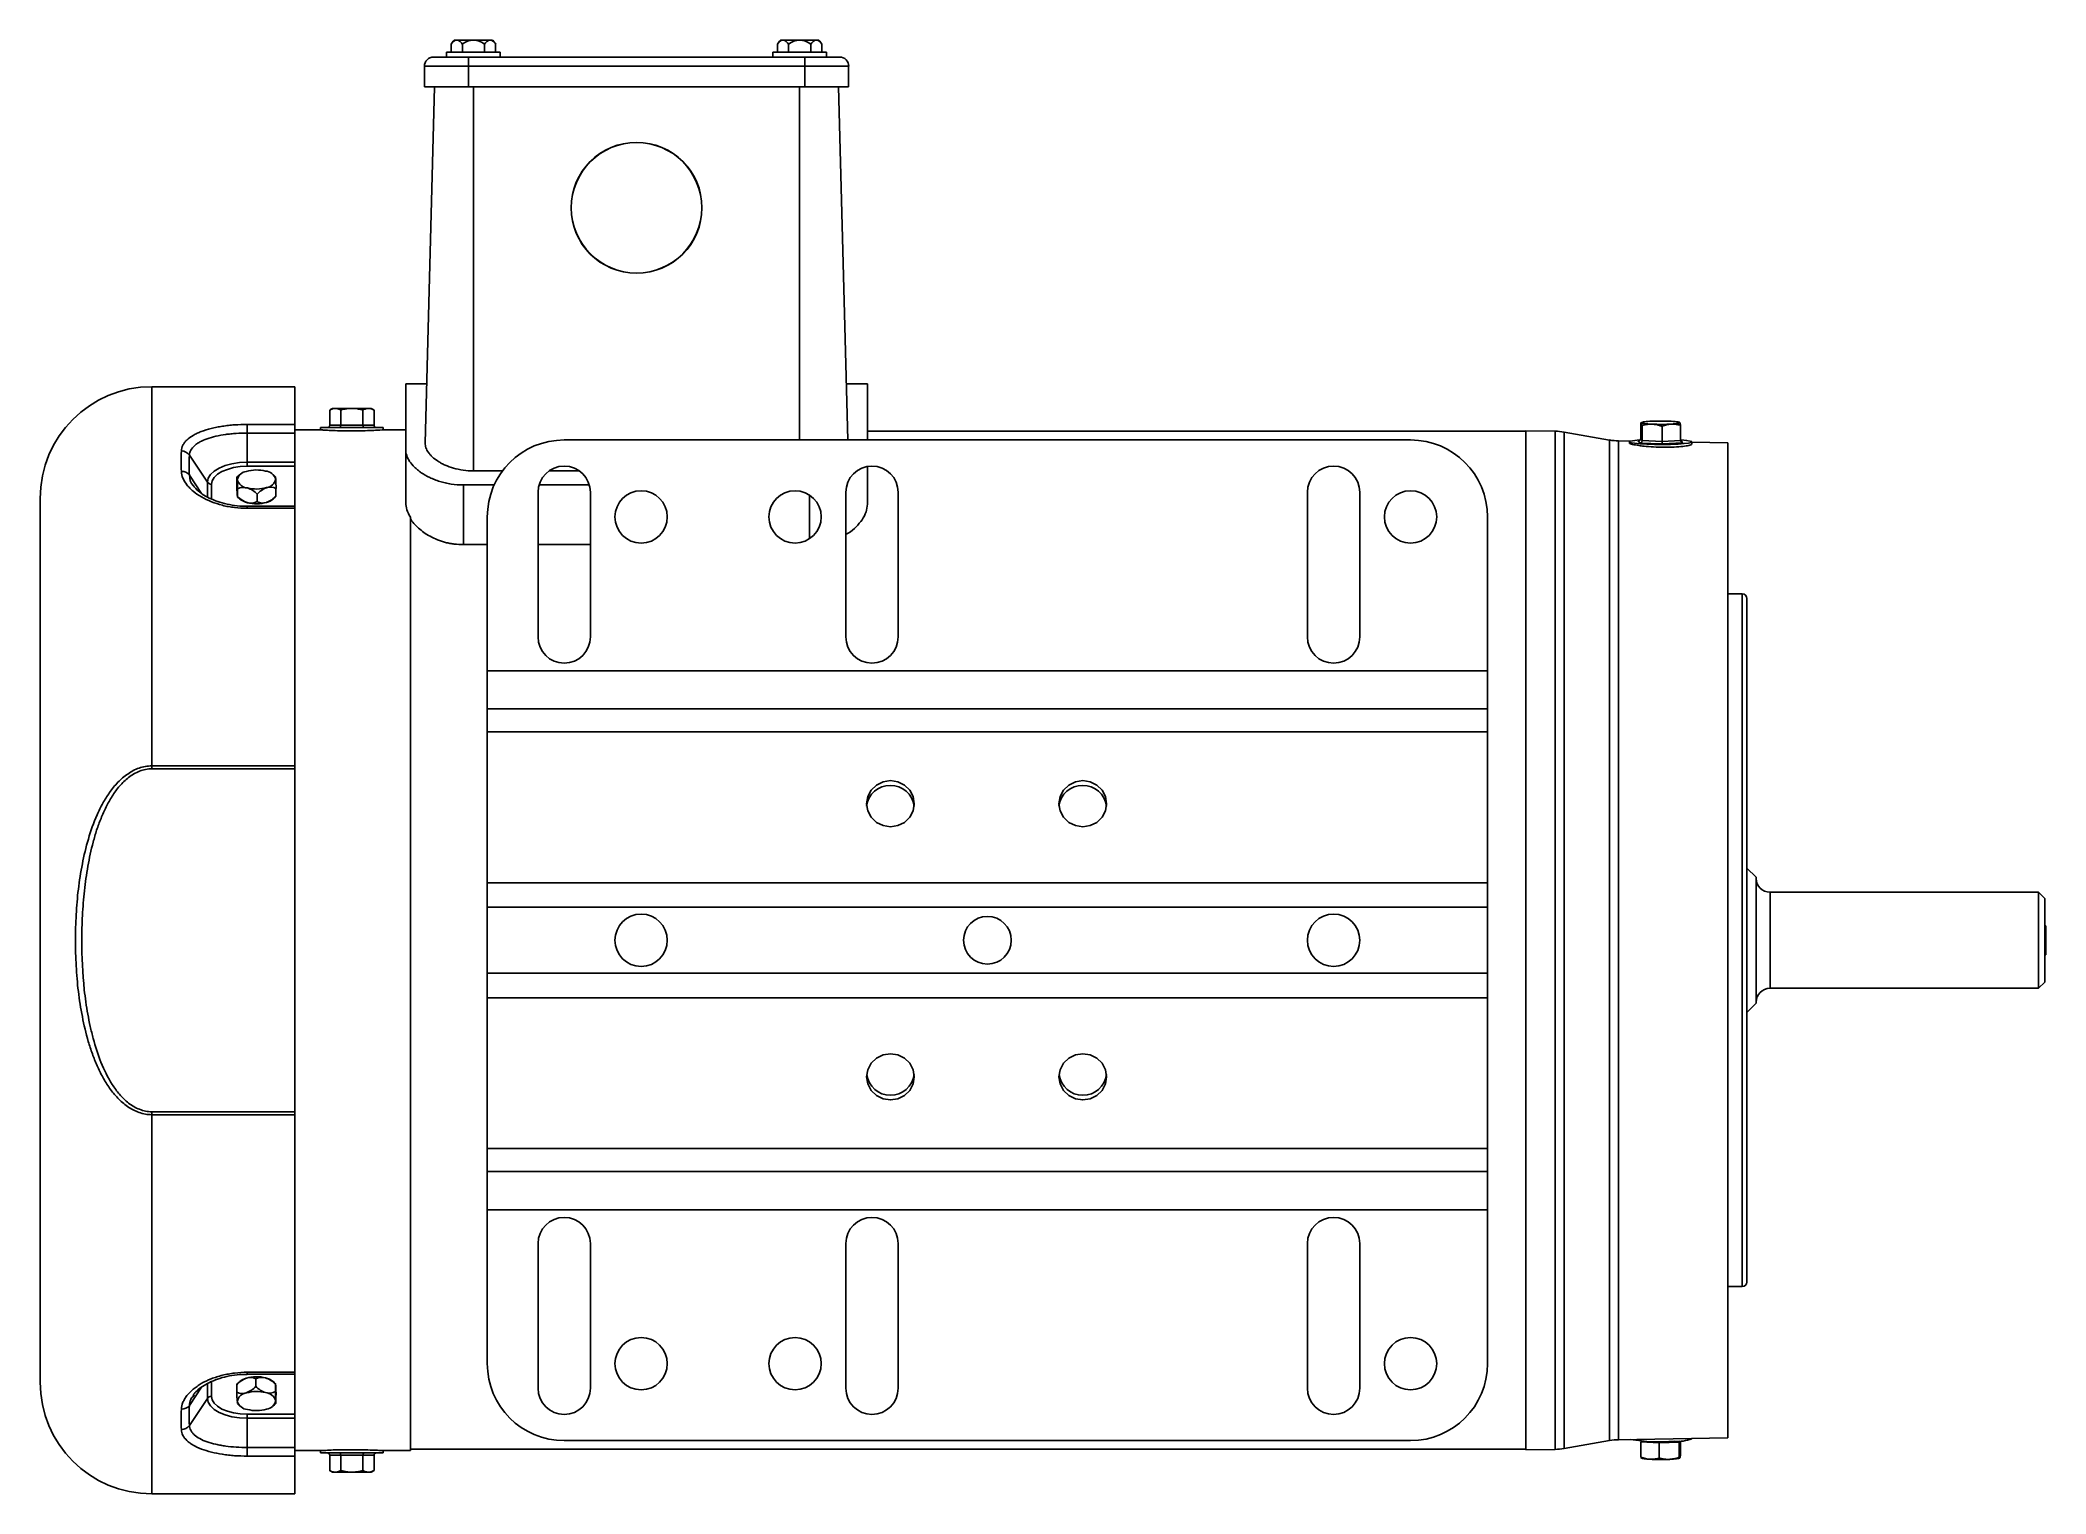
# Paper-space layout '_Bottom' of a CAD drawing. Header units: inches. Extents: x -6 to 7, y -3.6 to 5.8.
import ezdxf

# ---------------------------------------------------------------- set-up
doc = ezdxf.new("R2010")
doc.units = ezdxf.units.IN
doc.header["$MEASUREMENT"] = 0

psp = doc.layouts.new('_Bottom')

# ---------------------------------------------------------------- linework, layer by layer
at = {"color": 7, "linetype": 'Continuous', "lineweight": 25}
for p, q in [((-3.474, 5.737), (-0.836, 5.737)), ((-3.389, 5.768), (-3.389, 5.737)), ((-3.041, 5.768), (-3.389, 5.768)), ((-3.359, 5.82), (-3.359, 5.768)), ((-3.34, 5.847), (-3.09, 5.847)), ((-3.287, 5.82), (-3.287, 5.768)), ((-3.248, 5.544), (-3.248, 5.737)), ((-3.143, 5.82), (-3.143, 5.768)), ((-3.071, 5.82), (-3.071, 5.768)), ((-3.041, 5.737), (-3.041, 5.768)), ((-1.269, 5.768), (-1.269, 5.737)), ((-0.921, 5.768), (-1.269, 5.768)), ((-1.239, 5.82), (-1.239, 5.768)), ((-1.22, 5.847), (-0.97, 5.847)), ((-1.167, 5.82), (-1.167, 5.768)), ((-1.062, 5.544), (-1.062, 5.737)), ((-1.023, 5.82), (-1.023, 5.768)), ((-0.951, 5.82), (-0.951, 5.768)), ((-0.921, 5.737), (-0.921, 5.768)), ((-0.777, 5.677), (-3.534, 5.677)), ((-3.534, 5.544), (-3.534, 5.677)), ((-0.777, 5.544), (-0.777, 5.677)), ((-3.534, 5.544), (-0.777, 5.544)), ((-3.528, 3.23), (-3.467, 5.544)), ((-3.215, 3.049), (-3.215, 5.544)), ((-0.782, 3.25), (-0.843, 5.544)), ((-4.375, 3.596), (-5.305, 3.596)), ((-5.305, 3.596), (-5.305, 1.114)), ((-4.375, -3.596), (-4.375, 3.596)), ((-3.518, 3.615), (-3.655, 3.615)), ((-3.655, 2.843), (-3.655, 3.615)), ((-0.655, 3.615), (-0.792, 3.615)), ((-0.655, 3.615), (-0.655, 3.25)), ((-4.13, 3.455), (-4.149, 3.444)), ((-4.149, 3.444), (-4.149, 3.345)), ((-4.077, 3.444), (-4.077, 3.345)), ((-3.933, 3.444), (-3.933, 3.345)), ((-3.861, 3.444), (-3.88, 3.455)), ((-3.861, 3.444), (-3.861, 3.345)), ((-4.685, 3.35), (-4.375, 3.35)), ((-4.685, 3.35), (-4.685, 3.079)), ((-4.375, 3.295), (-4.685, 3.295)), ((-4.208, 3.315), (-4.375, 3.315)), ((-4.208, 3.33), (-4.208, 3.315)), ((-4.208, 3.33), (-3.802, 3.33)), ((-4.149, 3.345), (-3.861, 3.345)), ((-3.655, 3.315), (-3.805, 3.315)), ((-3.802, 3.315), (-3.802, 3.33)), ((3.625, 3.306), (-0.655, 3.306)), ((3.814, 3.307), (3.625, 3.31)), ((3.625, 3.31), (3.625, -3.31)), ((4.167, 3.249), (3.873, 3.301)), ((4.371, 3.357), (4.371, 3.258)), ((4.377, 3.364), (4.372, 3.361)), ((4.38, 3.344), (4.38, 3.246)), ((4.509, 3.338), (4.509, 3.24)), ((4.625, 3.363), (4.623, 3.364)), ((4.624, 3.362), (4.625, 3.363)), ((4.629, 3.345), (4.629, 3.247)), ((-5.061, 3.151), (-4.944, 2.976)), ((-2.625, 3.25), (2.875, 3.25)), ((4.304, 3.242), (4.226, 3.244)), ((4.297, 3.238), (4.297, 3.23)), ((4.355, 3.244), (4.366, 3.23)), ((4.366, 3.23), (4.511, 3.224)), ((4.371, 3.258), (4.38, 3.246)), ((4.38, 3.246), (4.509, 3.24)), ((4.509, 3.24), (4.629, 3.247)), ((4.511, 3.224), (4.645, 3.231)), ((4.645, 3.231), (4.634, 3.245)), ((4.703, 3.223), (4.703, 3.238)), ((4.936, 3.231), (4.703, 3.235)), ((4.936, 3.231), (4.936, -3.231)), ((-4.752, 3.004), (-4.752, 2.955)), ((-4.685, 3.105), (-4.375, 3.105)), ((-4.375, 3.079), (-4.685, 3.079)), ((-3.215, 3.049), (-3.025, 3.049)), ((-2.722, 3.049), (-2.528, 3.049)), ((-0.655, 3.077), (-0.655, 2.832)), ((-6.031, -2.87), (-6.031, 2.87)), ((-4.748, 2.932), (-4.748, 2.883)), ((-4.621, 2.897), (-4.621, 2.849)), ((-4.498, 2.935), (-4.498, 2.887)), ((-3.08, 2.958), (-3.28, 2.958)), ((-3.28, 2.958), (-3.28, 2.57)), ((-2.795, 1.97), (-2.795, 2.91)), ((-2.462, 2.958), (-2.788, 2.958)), ((-2.455, 2.91), (-2.455, 1.97)), ((-0.795, 1.97), (-0.795, 2.91)), ((-0.455, 2.91), (-0.455, 1.97)), ((2.205, 1.97), (2.205, 2.91)), ((2.545, 2.91), (2.545, 1.97)), ((-4.375, 2.819), (-4.685, 2.819)), ((-4.375, 2.806), (-4.685, 2.806)), ((-3.625, 2.749), (-3.625, -3.315)), ((-3.125, -2.75), (-3.125, 2.75)), ((3.375, -2.75), (3.375, 2.75)), ((-3.28, 2.57), (-3.125, 2.57)), ((-2.795, 2.57), (-2.455, 2.57)), ((5.031, 2.25), (4.936, 2.25)), ((5.061, 2.22), (5.061, -2.22)), ((-3.125, 1.75), (3.375, 1.75)), ((-3.125, 1.503), (3.375, 1.503)), ((-3.125, 1.353), (3.375, 1.353)), ((-5.305, 1.133), (-4.375, 1.133)), ((-4.375, 1.114), (-5.305, 1.114)), ((5.121, 0.409), (5.061, 0.469)), ((5.121, -0.409), (5.121, 0.409)), ((-3.125, 0.374), (3.375, 0.374)), ((6.956, 0.312), (5.211, 0.312)), ((6.996, 0.272), (6.956, 0.312)), ((6.956, -0.312), (6.956, 0.312)), ((6.996, 0.272), (6.996, -0.272)), ((-3.125, 0.214), (3.375, 0.214)), ((6.996, 0.094), (7.004, 0.094)), ((7.004, 0.094), (7.004, -0.094)), ((6.996, -0.094), (7.004, -0.094)), ((-3.125, -0.214), (3.375, -0.214)), ((-3.125, -0.374), (3.375, -0.374)), ((5.211, -0.312), (6.956, -0.312)), ((6.956, -0.312), (6.996, -0.272)), ((5.061, -0.469), (5.121, -0.409)), ((-5.305, -1.114), (-5.305, -3.596)), ((-5.305, -1.114), (-4.375, -1.114)), ((-4.375, -1.133), (-5.305, -1.133)), ((-3.125, -1.353), (3.375, -1.353)), ((-3.125, -1.503), (3.375, -1.503)), ((-3.125, -1.75), (3.375, -1.75)), ((-2.795, -2.91), (-2.795, -1.97)), ((-2.455, -1.97), (-2.455, -2.91)), ((-0.795, -2.91), (-0.795, -1.97)), ((-0.455, -1.97), (-0.455, -2.91)), ((2.205, -2.91), (2.205, -1.97)), ((2.545, -1.97), (2.545, -2.91)), ((4.936, -2.25), (5.031, -2.25)), ((-4.685, -2.806), (-4.375, -2.806)), ((-4.685, -2.819), (-4.375, -2.819)), ((-4.629, -2.897), (-4.629, -2.849)), ((-5.061, -3.151), (-4.944, -2.976)), ((-5.03, -2.953), (-5.034, -2.959)), ((-4.752, -2.935), (-4.752, -2.887)), ((-4.502, -2.932), (-4.502, -2.883)), ((-4.498, -3.004), (-4.498, -2.955)), ((-4.685, -3.079), (-4.375, -3.079)), ((-4.685, -3.35), (-4.685, -3.079)), ((-4.375, -3.105), (-4.685, -3.105)), ((-2.625, -3.25), (2.875, -3.25)), ((3.873, -3.301), (4.167, -3.249)), ((4.226, -3.244), (4.936, -3.231)), ((4.491, -3.265), (4.371, -3.258)), ((4.371, -3.357), (4.371, -3.258)), ((4.629, -3.345), (4.629, -3.251)), ((4.703, -3.238), (4.703, -3.235)), ((-4.685, -3.295), (-4.375, -3.295)), ((-4.375, -3.35), (-4.685, -3.35)), ((-4.375, -3.315), (-4.208, -3.315)), ((-4.208, -3.315), (-4.208, -3.33)), ((-3.802, -3.33), (-4.208, -3.33)), ((-3.861, -3.345), (-4.149, -3.345)), ((-4.149, -3.444), (-4.149, -3.345)), ((-4.077, -3.345), (-4.077, -3.444)), ((-3.933, -3.444), (-3.933, -3.345)), ((-3.861, -3.444), (-3.861, -3.345)), ((-3.805, -3.315), (-3.625, -3.315)), ((-3.802, -3.33), (-3.802, -3.315)), ((-3.625, -3.306), (3.625, -3.306)), ((3.625, -3.31), (3.814, -3.307)), ((4.373, -3.36), (4.371, -3.357)), ((4.372, -3.361), (4.377, -3.364)), ((4.62, -3.26), (4.491, -3.265)), ((4.491, -3.265), (4.491, -3.364)), ((4.62, -3.358), (4.62, -3.26)), ((4.623, -3.364), (4.625, -3.363)), ((-4.149, -3.444), (-4.13, -3.455)), ((-3.88, -3.455), (-3.861, -3.444)), ((-5.305, -3.596), (-4.375, -3.596))]:
    psp.add_line(p, q, dxfattribs=at)
at = {"color": 8, "linetype": 'Continuous', "lineweight": 25}
for p, q in [((-1.095, 3.25), (-1.095, 5.544)), ((3.814, -3.307), (3.814, 3.307)), ((3.873, -3.301), (3.873, 3.301)), ((4.167, -3.249), (4.167, 3.249)), ((4.226, -3.244), (4.226, 3.244)), ((-5.061, 3.021), (-4.982, 2.903)), ((-4.944, 2.879), (-4.944, 2.976)), ((-4.918, 2.963), (-4.918, 2.867)), ((-1.03, 2.609), (-1.03, 2.891)), ((-4.685, 2.819), (-4.685, 2.806)), ((5.031, 2.25), (5.031, -2.25)), ((5.211, -0.312), (5.211, 0.312)), ((-4.918, -2.866), (-4.918, -2.963)), ((-4.685, -2.806), (-4.685, -2.819)), ((-5.061, -3.021), (-4.982, -2.903)), ((-4.944, -2.976), (-4.944, -2.879)), ((4.626, -3.251), (4.62, -3.26))]:
    psp.add_line(p, q, dxfattribs=at)
at = {"color": 7, "linetype": 'Continuous', "lineweight": 25, "flags": 128}
for points in [[(4.368, 3.251), (4.347, 3.249), (4.318, 3.245), (4.301, 3.241), (4.298, 3.236), (4.308, 3.232), (4.331, 3.228), (4.366, 3.224), (4.41, 3.222), (4.46, 3.22), (4.513, 3.22), (4.565, 3.221), (4.613, 3.223), (4.653, 3.226), (4.682, 3.23), (4.699, 3.234), (4.702, 3.239), (4.692, 3.243), (4.669, 3.247), (4.634, 3.251), (4.629, 3.251)], [(-4.944, 2.976), (-4.939, 3.001), (-4.924, 3.025), (-4.9, 3.048), (-4.868, 3.067), (-4.829, 3.083), (-4.784, 3.095), (-4.735, 3.103), (-4.685, 3.105)], [(-4.685, 3.079), (-4.73, 3.077), (-4.774, 3.07), (-4.814, 3.059), (-4.85, 3.045), (-4.878, 3.027), (-4.9, 3.007), (-4.913, 2.985), (-4.918, 2.963)], [(-4.75, 2.991), (-4.75, 2.996), (-4.751, 2.999), (-4.751, 3.002), (-4.751, 3.004), (-4.751, 3.006), (-4.752, 3.006), (-4.752, 3.005), (-4.752, 3.004)], [(-4.748, 2.883), (-4.748, 2.882), (-4.748, 2.881), (-4.749, 2.881), (-4.749, 2.883), (-4.749, 2.885), (-4.749, 2.888), (-4.75, 2.891), (-4.75, 2.896)], [(-4.498, 2.887), (-4.498, 2.885), (-4.498, 2.885)], [(-0.505, 0.737), (-0.457, 0.745), (-0.414, 0.766), (-0.38, 0.799), (-0.358, 0.841), (-0.35, 0.887), (-0.358, 0.933), (-0.38, 0.975), (-0.414, 1.008), (-0.457, 1.029), (-0.505, 1.037), (-0.553, 1.029), (-0.596, 1.008), (-0.63, 0.975), (-0.652, 0.933), (-0.66, 0.887), (-0.652, 0.841), (-0.63, 0.799), (-0.596, 0.766), (-0.553, 0.745), (-0.505, 0.737)], [(0.745, 0.737), (0.793, 0.745), (0.836, 0.766), (0.87, 0.799), (0.892, 0.841), (0.9, 0.887), (0.892, 0.933), (0.87, 0.975), (0.836, 1.008), (0.793, 1.029), (0.745, 1.037), (0.697, 1.029), (0.654, 1.008), (0.62, 0.975), (0.598, 0.933), (0.59, 0.887), (0.598, 0.841), (0.62, 0.799), (0.654, 0.766), (0.697, 0.745), (0.745, 0.737)], [(-0.505, -0.737), (-0.457, -0.745), (-0.414, -0.766), (-0.38, -0.799), (-0.358, -0.841), (-0.35, -0.887), (-0.358, -0.933), (-0.38, -0.975), (-0.414, -1.008), (-0.457, -1.029), (-0.505, -1.037), (-0.553, -1.029), (-0.596, -1.008), (-0.63, -0.975), (-0.652, -0.933), (-0.66, -0.887), (-0.652, -0.841), (-0.63, -0.799), (-0.596, -0.766), (-0.553, -0.745), (-0.505, -0.737)], [(0.745, -0.737), (0.793, -0.745), (0.836, -0.766), (0.87, -0.799), (0.892, -0.841), (0.9, -0.887), (0.892, -0.933), (0.87, -0.975), (0.836, -1.008), (0.793, -1.029), (0.745, -1.037), (0.697, -1.029), (0.654, -1.008), (0.62, -0.975), (0.598, -0.933), (0.59, -0.887), (0.598, -0.841), (0.62, -0.799), (0.654, -0.766), (0.697, -0.745), (0.745, -0.737)], [(-4.685, -3.105), (-4.735, -3.103), (-4.784, -3.095), (-4.829, -3.083), (-4.868, -3.067), (-4.9, -3.048), (-4.924, -3.025), (-4.939, -3.001), (-4.944, -2.976)], [(-4.918, -2.963), (-4.913, -2.985), (-4.9, -3.007), (-4.878, -3.027), (-4.85, -3.045), (-4.814, -3.059), (-4.774, -3.07), (-4.73, -3.077), (-4.685, -3.079)], [(-4.752, -2.885), (-4.752, -2.885), (-4.752, -2.887)], [(-4.5, -2.896), (-4.5, -2.891), (-4.501, -2.888), (-4.501, -2.885), (-4.501, -2.883), (-4.501, -2.881), (-4.502, -2.881), (-4.502, -2.882), (-4.502, -2.883)], [(-4.498, -3.004), (-4.498, -3.005), (-4.498, -3.006), (-4.499, -3.006), (-4.499, -3.004), (-4.499, -3.002), (-4.499, -2.999), (-4.5, -2.996), (-4.5, -2.991)]]:
    psp.add_lwpolyline(points, dxfattribs=at)
at = {"color": 7, "linetype": 'Continuous', "lineweight": 25}
for centre, radius in [((-2.155, 4.758), 0.425), ((-2.155, 4.758), 0.424), ((-2.125, 2.75), 0.17), ((-1.125, 2.75), 0.17), ((2.875, 2.75), 0.17), ((-2.125, 0), 0.17), ((0.125, 0), 0.155), ((2.375, 0), 0.17), ((-2.125, -2.75), 0.17), ((-1.125, -2.75), 0.17), ((2.875, -2.75), 0.17)]:
    psp.add_circle(centre, radius, dxfattribs=at)
for centre, radius, start, end in [((-3.474, 5.677), 0.06, 90, 180), ((-3.215, 5.737), 0.167, 138.6522, 150.0945), ((-3.318, 5.802), 0.0453, 96.9616, 156.6167), ((-3.329, 5.802), 0.0453, 23.3833, 83.0384), ((-3.215, 5.737), 0.11, 48.9984, 131.0016), ((-3.101, 5.802), 0.0453, 96.9616, 156.6167), ((-3.112, 5.802), 0.0453, 23.3833, 83.0384), ((-3.215, 5.737), 0.167, 29.9055, 41.3478), ((-1.095, 5.737), 0.167, 138.6522, 150.0945), ((-1.198, 5.802), 0.0453, 96.9616, 156.6167), ((-1.209, 5.802), 0.0453, 23.3833, 83.0384), ((-1.095, 5.737), 0.11, 48.9984, 131.0016), ((-0.981, 5.802), 0.0453, 96.9616, 156.6167), ((-0.992, 5.802), 0.0453, 23.3833, 83.0384), ((-1.095, 5.737), 0.167, 29.9055, 41.3478), ((-0.836, 5.677), 0.06, 360, 90), ((-5.305, 2.87), 0.726, 90, 180), ((3.808, 2.932), 0.375, 80, 89), ((-3.532, 3.112), 1.582, 177.6056, 182.3944), ((-5.112, 3.116), 0.0624, 34.5175, 90.484), ((-3.532, 3.086), 1.53, 177.565, 182.435), ((-2.625, 2.75), 0.5, 90, 180), ((2.875, 2.75), 0.5, 0, 90), ((4.233, 3.619), 0.375, 260, 269), ((-5.11, 2.984), 0.0618, 36.6741, 92.2212), ((-4.625, 2.898), 0.167, 130.2859, 139.5271), ((-4.683, 2.978), 0.0682, 96.5168, 169.2575), ((-4.625, 2.82), 0.235, 75.4448, 106.2617), ((-4.573, 2.972), 0.0765, 17.4815, 84.5469), ((-4.625, 2.898), 0.167, 42.1794, 49.7141), ((-4.57, 2.995), 0.0695, 359.9483, 12.14), ((-2.625, 2.91), 0.17, 0, 180), ((-0.625, 2.91), 0.17, 0, 180), ((2.375, 2.91), 0.17, 0, 180), ((-4.918, 2.994), 0.0311, 215.5649, 271.305), ((-2.898, 2.993), 1.855, 181.1518, 182.989), ((-4.677, 3.014), 0.0765, 197.4815, 264.5469), ((-6.602, 2.894), 1.855, 1.1518, 2.989), ((-4.709, 2.859), 0.0827, 72.9124, 118.3487), ((-4.647, 2.971), 0.133, 221.0542, 253.9601), ((-4.625, 2.993), 0.167, 222.1794, 229.7141), ((-4.625, 3.166), 0.235, 255.4448, 286.2617), ((-4.721, 2.81), 0.133, 41.0542, 73.9601), ((-4.517, 2.813), 0.133, 108.3533, 140.8186), ((-4.567, 3.008), 0.0682, 276.5168, 349.2575), ((-4.534, 2.867), 0.0769, 62.305, 109.4893), ((-4.601, 2.971), 0.133, 288.3533, 320.8186), ((-4.625, 2.993), 0.167, 310.2859, 319.5271), ((-6.352, 2.898), 1.855, 1.1518, 2.989), ((-4.656, 2.963), 0.124, 231.7866, 256.8557), ((-4.66, 2.922), 0.0827, 252.9124, 298.3487), ((-4.625, 3.07), 0.235, 255.4448, 286.2617), ((-4.585, 2.917), 0.0769, 242.305, 289.4893), ((-4.591, 2.959), 0.119, 285.5803, 308.4923), ((5.031, 2.22), 0.03, 0, 90), ((-2.625, 1.97), 0.17, 180, 0), ((-0.625, 1.97), 0.17, 180, 0), ((2.375, 1.97), 0.17, 180, 0), ((-0.508, 0.853), 0.153, 89.0255, 173.0691), ((-0.503, 0.853), 0.153, 7.0691, 90.8364), ((0.742, 0.853), 0.153, 89.0255, 173.0691), ((0.747, 0.853), 0.153, 7.0691, 90.8364), ((5.211, 0.402), 0.09, 180, 270), ((5.211, -0.402), 0.09, 90, 180), ((-0.505, -0.852), 0.155, 187.3662, 352.6338), ((0.745, -0.852), 0.155, 187.3662, 352.6338), ((-2.625, -1.97), 0.17, 0, 180), ((-0.625, -1.97), 0.17, 0, 180), ((2.375, -1.97), 0.17, 0, 180), ((5.031, -2.22), 0.03, 270, 360), ((-4.649, -2.971), 0.133, 108.3533, 140.8186), ((-4.625, -2.993), 0.167, 130.2859, 139.5271), ((-4.659, -2.959), 0.119, 105.5803, 128.4923), ((-4.625, -3.07), 0.235, 75.4448, 106.2617), ((-4.665, -2.917), 0.0769, 62.305, 109.4893), ((-4.59, -2.922), 0.0827, 72.9124, 118.3487), ((-4.594, -2.963), 0.124, 51.7866, 76.8557), ((-4.603, -2.971), 0.133, 41.0542, 73.9601), ((-4.625, -2.993), 0.167, 42.1794, 49.7141), ((-2.625, -2.75), 0.5, 180, 270), ((2.875, -2.75), 0.5, 270, 0), ((-5.305, -2.87), 0.726, 180, 270), ((-4.918, -2.994), 0.0311, 88.695, 144.4351), ((-4.716, -2.867), 0.0769, 242.305, 289.4893), ((-2.898, -2.898), 1.855, 181.1518, 182.989), ((-4.683, -3.008), 0.0682, 96.5168, 169.2575), ((-4.677, -2.972), 0.0765, 197.4815, 264.5469), ((-4.68, -2.995), 0.0695, 179.9483, 192.14), ((-4.733, -2.813), 0.133, 288.3533, 320.8186), ((-4.625, -3.166), 0.235, 75.4448, 106.2617), ((-4.529, -2.81), 0.133, 221.0542, 253.9601), ((-4.541, -2.859), 0.0827, 252.9124, 298.3487), ((-4.573, -3.014), 0.0765, 17.4815, 84.5469), ((-4.567, -2.978), 0.0682, 276.5168, 349.2575), ((-2.648, -2.894), 1.855, 181.1518, 182.989), ((-6.352, -2.993), 1.855, 1.1518, 2.989), ((-2.625, -2.91), 0.17, 180, 0), ((-0.625, -2.91), 0.17, 180, 0), ((2.375, -2.91), 0.17, 180, 0), ((-3.532, -3.112), 1.582, 177.6056, 182.3944), ((-5.11, -2.984), 0.0618, 267.7788, 323.3259), ((-3.532, -3.086), 1.53, 177.565, 182.435), ((-4.625, -2.898), 0.167, 222.1794, 229.7141), ((-4.625, -2.82), 0.235, 255.4448, 286.2617), ((-4.625, -2.898), 0.167, 310.2859, 319.5271), ((-5.112, -3.116), 0.0624, 269.516, 325.4825), ((4.233, -3.619), 0.375, 91, 100), ((4.494, -2.063), 1.195, 260.8762, 274.6112), ((4.612, -3.002), 0.253, 264.907, 291.0454), ((3.808, -2.932), 0.375, 271, 280)]:
    psp.add_arc(centre, radius, start, end, dxfattribs=at)
for points, knots in [([(-4.113, 3.455), (-4.115, 3.455), (-4.118, 3.455), (-4.122, 3.454), (-4.127, 3.454), (-4.132, 3.452), (-4.14, 3.449), (-4.146, 3.446), (-4.149, 3.444)], [0, 0, 0, 0, 0.1191638, 0.2397227, 0.3618656, 0.4857743, 0.7342655, 1, 1, 1, 1]), ([(-4.077, 3.444), (-4.079, 3.445), (-4.082, 3.447), (-4.087, 3.449), (-4.091, 3.451), (-4.097, 3.453), (-4.104, 3.455), (-4.11, 3.455), (-4.113, 3.455)], [0, 0, 0, 0, 0.135068, 0.265787, 0.392274, 0.514662, 0.760355, 1, 1, 1, 1]), ([(-4.113, 3.455), (-4.102, 3.455), (-4.086, 3.455), (-4.049, 3.455), (-4.027, 3.455), (-4.005, 3.455)], [0, 0, 0, 0, 0.5, 0.5, 1, 1, 1, 1]), ([(-4.005, 3.455), (-4.008, 3.455), (-4.014, 3.455), (-4.023, 3.454), (-4.031, 3.454), (-4.043, 3.452), (-4.059, 3.449), (-4.071, 3.446), (-4.077, 3.444)], [0, 0, 0, 0, 0.119134, 0.239661, 0.361771, 0.485644, 0.734213, 1, 1, 1, 1]), ([(-3.933, 3.444), (-3.936, 3.445), (-3.942, 3.447), (-3.952, 3.449), (-3.961, 3.451), (-3.973, 3.453), (-3.987, 3.455), (-3.999, 3.455), (-4.005, 3.455)], [0, 0, 0, 0, 0.135032, 0.265717, 0.392175, 0.514535, 0.760293, 1, 1, 1, 1]), ([(-4.005, 3.455), (-3.983, 3.455), (-3.961, 3.455), (-3.924, 3.455), (-3.908, 3.455), (-3.897, 3.455)], [0, 0, 0, 0, 0.5, 0.5, 1, 1, 1, 1]), ([(-3.897, 3.455), (-3.898, 3.455), (-3.901, 3.455), (-3.906, 3.454), (-3.91, 3.454), (-3.916, 3.452), (-3.924, 3.449), (-3.93, 3.446), (-3.933, 3.444)], [0, 0, 0, 0, 0.11917, 0.239736, 0.361885, 0.4858, 0.734292, 1, 1, 1, 1]), ([(-3.861, 3.444), (-3.862, 3.445), (-3.865, 3.447), (-3.87, 3.449), (-3.875, 3.451), (-3.881, 3.453), (-3.888, 3.455), (-3.894, 3.455), (-3.897, 3.455)], [0, 0, 0, 0, 0.1349157, 0.2654853, 0.3918269, 0.5140709, 0.7600707, 1, 1, 1, 1]), ([(-5.113, 3.178), (-5.112, 3.191), (-5.109, 3.204), (-5.1, 3.221), (-5.096, 3.227), (-5.088, 3.239), (-5.083, 3.244), (-5.066, 3.26), (-5.052, 3.27), (-5.029, 3.284), (-5.02, 3.289), (-5.002, 3.297), (-4.993, 3.301), (-4.964, 3.312), (-4.942, 3.319), (-4.907, 3.328), (-4.895, 3.33), (-4.871, 3.335), (-4.846, 3.339), (-4.821, 3.343), (-4.794, 3.345), (-4.781, 3.347), (-4.74, 3.35), (-4.713, 3.35), (-4.685, 3.35)], [0, 0, 0, 0, 0.125, 0.125, 0.1875, 0.1875, 0.25, 0.25, 0.375, 0.375, 0.4375, 0.4375, 0.5, 0.5, 0.625, 0.625, 0.6875, 0.6875, 0.75, 0.8125, 0.8125, 0.875, 0.875, 1, 1, 1, 1]), ([(-4.685, 3.295), (-4.709, 3.295), (-4.733, 3.294), (-4.768, 3.292), (-4.779, 3.291), (-4.802, 3.288), (-4.814, 3.287), (-4.847, 3.282), (-4.868, 3.279), (-4.909, 3.269), (-4.928, 3.264), (-4.963, 3.252), (-4.978, 3.245), (-4.999, 3.233), (-5.006, 3.229), (-5.018, 3.221), (-5.023, 3.217), (-5.038, 3.203), (-5.046, 3.194), (-5.057, 3.173), (-5.06, 3.162), (-5.061, 3.151)], [0, 0, 0, 0, 0.125, 0.125, 0.1875, 0.1875, 0.25, 0.25, 0.375, 0.375, 0.5, 0.5, 0.625, 0.625, 0.6875, 0.6875, 0.75, 0.75, 0.875, 0.875, 1, 1, 1, 1]), ([(-3.805, 3.315), (-3.804, 3.315), (-3.801, 3.315), (-3.82, 3.314), (-3.859, 3.312), (-3.916, 3.31), (-3.983, 3.309), (-4.052, 3.309), (-4.116, 3.31), (-4.167, 3.313), (-4.201, 3.315), (-4.206, 3.315), (-4.208, 3.315)], [0, 0, 0, 0, 0.036784, 0.143948, 0.251186, 0.3586, 0.466017, 0.57326, 0.680423, 0.787724, 0.895167, 1, 1, 1, 1]), ([(-4.149, 3.345), (-4.149, 3.344), (-4.149, 3.343), (-4.15, 3.341), (-4.151, 3.339), (-4.152, 3.337), (-4.154, 3.335), (-4.156, 3.333), (-4.159, 3.331), (-4.163, 3.33), (-4.165, 3.33), (-4.167, 3.33)], [0, 0, 0, 0, 0.084476, 0.171269, 0.260932, 0.353968, 0.450828, 0.574732, 0.714344, 0.833102, 1, 1, 1, 1]), ([(-4.077, 3.345), (-4.077, 3.344), (-4.077, 3.343), (-4.078, 3.341), (-4.078, 3.339), (-4.079, 3.337), (-4.08, 3.335), (-4.081, 3.333), (-4.082, 3.331), (-4.084, 3.33), (-4.085, 3.33), (-4.086, 3.33)], [0, 0, 0, 0, 0.084476, 0.171269, 0.260932, 0.353968, 0.450828, 0.574732, 0.714344, 0.833102, 1, 1, 1, 1]), ([(-3.933, 3.345), (-3.933, 3.344), (-3.933, 3.343), (-3.932, 3.341), (-3.932, 3.339), (-3.931, 3.337), (-3.93, 3.335), (-3.929, 3.333), (-3.928, 3.331), (-3.926, 3.33), (-3.925, 3.33), (-3.924, 3.33)], [0, 0, 0, 0, 0.084477, 0.171274, 0.260945, 0.353994, 0.45087, 0.574655, 0.714328, 0.833072, 1, 1, 1, 1]), ([(-3.861, 3.345), (-3.861, 3.344), (-3.861, 3.343), (-3.86, 3.341), (-3.859, 3.339), (-3.858, 3.337), (-3.856, 3.335), (-3.854, 3.333), (-3.851, 3.331), (-3.847, 3.33), (-3.845, 3.33), (-3.843, 3.33)], [0, 0, 0, 0, 0.084477, 0.171274, 0.260945, 0.353994, 0.45087, 0.574655, 0.714328, 0.833072, 1, 1, 1, 1]), ([(4.375, 3.361), (4.375, 3.362), (4.375, 3.362), (4.374, 3.362), (4.374, 3.362), (4.373, 3.362), (4.372, 3.36), (4.371, 3.358), (4.371, 3.357)], [0, 0, 0, 0, 0.119164, 0.239723, 0.361866, 0.485774, 0.734265, 1, 1, 1, 1]), ([(4.431, 3.371), (4.412, 3.37), (4.398, 3.369), (4.378, 3.365), (4.374, 3.363), (4.375, 3.361)], [0, 0, 0, 0, 0.5, 0.5, 1, 1, 1, 1]), ([(4.375, 3.361), (4.377, 3.36), (4.384, 3.358), (4.408, 3.355), (4.425, 3.353), (4.445, 3.352)], [0, 0, 0, 0, 0.5, 0.5, 1, 1, 1, 1]), ([(4.38, 3.344), (4.38, 3.345), (4.379, 3.347), (4.379, 3.351), (4.378, 3.353), (4.377, 3.356), (4.376, 3.359), (4.376, 3.361), (4.375, 3.361)], [0, 0, 0, 0, 0.135068, 0.265787, 0.392274, 0.514662, 0.760355, 1, 1, 1, 1]), ([(4.445, 3.352), (4.442, 3.352), (4.437, 3.353), (4.429, 3.352), (4.421, 3.352), (4.41, 3.351), (4.397, 3.348), (4.386, 3.346), (4.38, 3.344)], [0, 0, 0, 0, 0.119134, 0.2396613, 0.3617706, 0.4856436, 0.7342133, 1, 1, 1, 1]), ([(4.555, 3.372), (4.536, 3.373), (4.514, 3.373), (4.47, 3.373), (4.449, 3.372), (4.431, 3.371)], [0, 0, 0, 0, 0.5, 0.5, 1, 1, 1, 1]), ([(4.445, 3.352), (4.464, 3.352), (4.486, 3.351), (4.53, 3.351), (4.551, 3.352), (4.569, 3.353)], [0, 0, 0, 0, 0.5, 0.5, 1, 1, 1, 1]), ([(4.509, 3.338), (4.507, 3.339), (4.501, 3.341), (4.493, 3.344), (4.485, 3.346), (4.474, 3.349), (4.461, 3.351), (4.45, 3.352), (4.445, 3.352)], [0, 0, 0, 0, 0.135032, 0.265717, 0.392175, 0.514535, 0.760293, 1, 1, 1, 1]), ([(4.569, 3.353), (4.567, 3.353), (4.562, 3.353), (4.555, 3.352), (4.547, 3.35), (4.537, 3.348), (4.525, 3.344), (4.515, 3.34), (4.509, 3.338)], [0, 0, 0, 0, 0.1191705, 0.2397359, 0.3618852, 0.4858002, 0.7342924, 1, 1, 1, 1]), ([(4.625, 3.363), (4.623, 3.365), (4.616, 3.367), (4.592, 3.37), (4.575, 3.371), (4.555, 3.372)], [0, 0, 0, 0, 0.5, 0.5, 1, 1, 1, 1]), ([(4.569, 3.353), (4.588, 3.354), (4.602, 3.356), (4.622, 3.359), (4.626, 3.361), (4.625, 3.363)], [0, 0, 0, 0, 0.5, 0.5, 1, 1, 1, 1]), ([(4.629, 3.345), (4.627, 3.346), (4.622, 3.348), (4.614, 3.349), (4.606, 3.351), (4.596, 3.352), (4.584, 3.354), (4.574, 3.353), (4.569, 3.353)], [0, 0, 0, 0, 0.134916, 0.265485, 0.391827, 0.514071, 0.760071, 1, 1, 1, 1]), ([(4.625, 3.363), (4.625, 3.363), (4.625, 3.362), (4.626, 3.361), (4.626, 3.359), (4.627, 3.356), (4.628, 3.352), (4.629, 3.348), (4.629, 3.345)], [0, 0, 0, 0, 0.119164, 0.239723, 0.361866, 0.485774, 0.734265, 1, 1, 1, 1]), ([(-3.28, 2.958), (-3.307, 2.958), (-3.333, 2.96), (-3.372, 2.965), (-3.385, 2.968), (-3.41, 2.974), (-3.422, 2.977), (-3.445, 2.984), (-3.456, 2.988), (-3.478, 2.996), (-3.489, 3.001), (-3.519, 3.016), (-3.537, 3.026), (-3.562, 3.043), (-3.57, 3.049), (-3.585, 3.061), (-3.591, 3.067), (-3.61, 3.086), (-3.621, 3.098), (-3.638, 3.124), (-3.644, 3.137), (-3.653, 3.163), (-3.655, 3.176), (-3.655, 3.188)], [0, 0, 0, 0, 0.125, 0.125, 0.1875, 0.1875, 0.25, 0.25, 0.3125, 0.3125, 0.375, 0.375, 0.5, 0.5, 0.5625, 0.5625, 0.625, 0.625, 0.75, 0.75, 0.875, 0.875, 1, 1, 1, 1]), ([(-3.528, 3.23), (-3.528, 3.22), (-3.527, 3.209), (-3.52, 3.189), (-3.515, 3.179), (-3.504, 3.164), (-3.5, 3.159), (-3.491, 3.149), (-3.487, 3.144), (-3.471, 3.129), (-3.459, 3.12), (-3.438, 3.107), (-3.431, 3.102), (-3.415, 3.094), (-3.407, 3.09), (-3.382, 3.079), (-3.363, 3.072), (-3.324, 3.061), (-3.303, 3.057), (-3.26, 3.051), (-3.238, 3.049), (-3.215, 3.049)], [0, 0, 0, 0, 0.125, 0.125, 0.25, 0.25, 0.3125, 0.3125, 0.375, 0.375, 0.5, 0.5, 0.5625, 0.5625, 0.625, 0.625, 0.75, 0.75, 0.875, 0.875, 1, 1, 1, 1]), ([(4.358, 3.213), (4.343, 3.216), (4.315, 3.221), (4.296, 3.227), (4.299, 3.229), (4.3, 3.23)], [0, 0, 0, 0, 0.424759, 0.849552, 1, 1, 1, 1]), ([(4.371, 3.258), (4.37, 3.257), (4.37, 3.256), (4.37, 3.254), (4.369, 3.252), (4.368, 3.25), (4.366, 3.248), (4.364, 3.246), (4.362, 3.245), (4.358, 3.244), (4.356, 3.244), (4.355, 3.244)], [0, 0, 0, 0, 0.084476, 0.171269, 0.260932, 0.353968, 0.450828, 0.574732, 0.714344, 0.833102, 1, 1, 1, 1]), ([(4.7, 3.223), (4.701, 3.222), (4.704, 3.22), (4.685, 3.214), (4.647, 3.208), (4.59, 3.203), (4.523, 3.202), (4.454, 3.204), (4.397, 3.208), (4.369, 3.212), (4.358, 3.213)], [0, 0, 0, 0, 0.046445, 0.189974, 0.333562, 0.477272, 0.620906, 0.764343, 0.907805, 1, 1, 1, 1]), ([(4.38, 3.246), (4.38, 3.245), (4.38, 3.243), (4.379, 3.241), (4.379, 3.239), (4.378, 3.237), (4.376, 3.235), (4.374, 3.233), (4.372, 3.231), (4.369, 3.23), (4.367, 3.23), (4.366, 3.23)], [0, 0, 0, 0, 0.084476, 0.171269, 0.260932, 0.353968, 0.450828, 0.574732, 0.714344, 0.833102, 1, 1, 1, 1]), ([(4.509, 3.24), (4.509, 3.239), (4.509, 3.238), (4.51, 3.236), (4.51, 3.233), (4.51, 3.231), (4.51, 3.229), (4.51, 3.227), (4.51, 3.226), (4.51, 3.224), (4.511, 3.224), (4.511, 3.224)], [0, 0, 0, 0, 0.084477, 0.171274, 0.260945, 0.353994, 0.45087, 0.574655, 0.714328, 0.833072, 1, 1, 1, 1]), ([(4.629, 3.247), (4.63, 3.246), (4.63, 3.245), (4.63, 3.243), (4.631, 3.241), (4.632, 3.239), (4.634, 3.237), (4.636, 3.235), (4.638, 3.233), (4.642, 3.232), (4.644, 3.232), (4.645, 3.231)], [0, 0, 0, 0, 0.084477, 0.171274, 0.260945, 0.353994, 0.45087, 0.574655, 0.714328, 0.833072, 1, 1, 1, 1]), ([(-4.685, 2.806), (-4.713, 2.806), (-4.74, 2.808), (-4.78, 2.813), (-4.793, 2.815), (-4.82, 2.819), (-4.833, 2.822), (-4.871, 2.832), (-4.895, 2.84), (-4.941, 2.858), (-4.963, 2.868), (-5.003, 2.891), (-5.021, 2.903), (-5.044, 2.923), (-5.052, 2.93), (-5.065, 2.944), (-5.071, 2.951), (-5.088, 2.972), (-5.097, 2.987), (-5.109, 3.016), (-5.112, 3.031), (-5.113, 3.046)], [0, 0, 0, 0, 0.125, 0.125, 0.1875, 0.1875, 0.25, 0.25, 0.375, 0.375, 0.5, 0.5, 0.625, 0.625, 0.6875, 0.6875, 0.75, 0.75, 0.875, 0.875, 1, 1, 1, 1]), ([(-4.685, 2.82), (-4.695, 2.82), (-4.728, 2.819), (-4.784, 2.826), (-4.848, 2.84), (-4.906, 2.86), (-4.957, 2.884), (-4.997, 2.912), (-5.022, 2.935), (-5.03, 2.947), (-5.032, 2.95)], [0, 0, 0, 0, 0.0676292, 0.2176636, 0.3672042, 0.5161576, 0.6632774, 0.808906, 0.9504013, 1, 1, 1, 1]), ([(-3.625, 2.749), (-3.635, 2.765), (-3.642, 2.781), (-3.652, 2.812), (-3.655, 2.828), (-3.655, 2.843)], [0, 0, 0, 0, 0.5, 0.5, 1, 1, 1, 1]), ([(-3.28, 2.57), (-3.3, 2.57), (-3.32, 2.571), (-3.349, 2.575), (-3.358, 2.576), (-3.377, 2.58), (-3.387, 2.582), (-3.414, 2.589), (-3.432, 2.595), (-3.465, 2.608), (-3.481, 2.616), (-3.526, 2.64), (-3.551, 2.658), (-3.594, 2.697), (-3.612, 2.718), (-3.625, 2.739)], [0, 0, 0, 0, 0.125, 0.125, 0.1875, 0.1875, 0.25, 0.25, 0.375, 0.375, 0.5, 0.5, 0.75, 0.75, 1, 1, 1, 1]), ([(-0.655, 2.832), (-0.657, 2.816), (-0.66, 2.782), (-0.686, 2.732), (-0.727, 2.686), (-0.762, 2.653), (-0.79, 2.639), (-0.795, 2.637)], [0, 0, 0, 0, 0.248002, 0.496037, 0.722543, 0.948833, 1, 1, 1, 1]), ([(-5.305, -1.133), (-5.333, -1.133), (-5.361, -1.128), (-5.415, -1.109), (-5.439, -1.096), (-5.474, -1.072), (-5.485, -1.063), (-5.506, -1.045), (-5.516, -1.035), (-5.545, -1.005), (-5.563, -0.984), (-5.595, -0.938), (-5.61, -0.914), (-5.637, -0.865), (-5.649, -0.84), (-5.672, -0.789), (-5.682, -0.764), (-5.701, -0.711), (-5.71, -0.684), (-5.733, -0.604), (-5.746, -0.55), (-5.767, -0.441), (-5.776, -0.387), (-5.789, -0.277), (-5.793, -0.222), (-5.8, -0.111), (-5.801, -0.055), (-5.801, 0.056), (-5.8, 0.111), (-5.793, 0.222), (-5.789, 0.277), (-5.776, 0.386), (-5.767, 0.441), (-5.746, 0.55), (-5.733, 0.604), (-5.702, 0.711), (-5.683, 0.764), (-5.649, 0.841), (-5.637, 0.866), (-5.61, 0.915), (-5.595, 0.938), (-5.571, 0.972), (-5.563, 0.983), (-5.545, 1.005), (-5.535, 1.016), (-5.506, 1.046), (-5.485, 1.064), (-5.45, 1.088), (-5.438, 1.096), (-5.414, 1.108), (-5.401, 1.114), (-5.375, 1.123), (-5.361, 1.127), (-5.333, 1.131), (-5.319, 1.133), (-5.305, 1.133)], [0, 0, 0, 0, 0.03125, 0.03125, 0.0625, 0.0625, 0.078125, 0.078125, 0.09375, 0.09375, 0.125, 0.125, 0.15625, 0.15625, 0.1875, 0.1875, 0.21875, 0.21875, 0.25, 0.25, 0.3125, 0.3125, 0.375, 0.375, 0.4375, 0.4375, 0.5, 0.5, 0.5625, 0.5625, 0.625, 0.625, 0.6875, 0.6875, 0.75, 0.75, 0.8125, 0.8125, 0.84375, 0.84375, 0.875, 0.875, 0.890625, 0.890625, 0.90625, 0.90625, 0.9375, 0.9375, 0.953125, 0.953125, 0.96875, 0.96875, 0.984375, 0.984375, 1, 1, 1, 1]), ([(-5.305, 1.114), (-5.319, 1.114), (-5.332, 1.112), (-5.359, 1.107), (-5.372, 1.103), (-5.397, 1.094), (-5.41, 1.088), (-5.433, 1.074), (-5.445, 1.066), (-5.477, 1.041), (-5.496, 1.022), (-5.532, 0.981), (-5.548, 0.959), (-5.577, 0.914), (-5.59, 0.89), (-5.614, 0.842), (-5.625, 0.817), (-5.645, 0.767), (-5.655, 0.742), (-5.672, 0.69), (-5.679, 0.664), (-5.7, 0.586), (-5.711, 0.534), (-5.73, 0.428), (-5.737, 0.375), (-5.749, 0.269), (-5.753, 0.215), (-5.759, 0.107), (-5.76, 0.053), (-5.76, -0.108), (-5.755, -0.215), (-5.738, -0.374), (-5.73, -0.427), (-5.716, -0.507), (-5.711, -0.533), (-5.699, -0.586), (-5.693, -0.612), (-5.672, -0.691), (-5.656, -0.742), (-5.615, -0.843), (-5.591, -0.891), (-5.548, -0.959), (-5.532, -0.98), (-5.506, -1.011), (-5.496, -1.021), (-5.477, -1.04), (-5.467, -1.049), (-5.445, -1.066), (-5.434, -1.074), (-5.41, -1.087), (-5.398, -1.093), (-5.372, -1.103), (-5.359, -1.107), (-5.333, -1.112), (-5.319, -1.114), (-5.305, -1.114)], [0, 0, 0, 0, 0.015625, 0.015625, 0.03125, 0.03125, 0.046875, 0.046875, 0.0625, 0.0625, 0.09375, 0.09375, 0.125, 0.125, 0.15625, 0.15625, 0.1875, 0.1875, 0.21875, 0.21875, 0.25, 0.25, 0.3125, 0.3125, 0.375, 0.375, 0.4375, 0.4375, 0.5, 0.5, 0.625, 0.625, 0.6875, 0.6875, 0.71875, 0.71875, 0.75, 0.75, 0.8125, 0.8125, 0.875, 0.875, 0.90625, 0.90625, 0.921875, 0.921875, 0.9375, 0.9375, 0.953125, 0.953125, 0.96875, 0.96875, 0.984375, 0.984375, 1, 1, 1, 1]), ([(-5.113, -3.046), (-5.112, -3.031), (-5.109, -3.016), (-5.1, -2.994), (-5.096, -2.987), (-5.088, -2.973), (-5.083, -2.965), (-5.066, -2.944), (-5.052, -2.93), (-5.029, -2.91), (-5.02, -2.904), (-5.002, -2.891), (-4.993, -2.885), (-4.964, -2.868), (-4.942, -2.858), (-4.907, -2.844), (-4.895, -2.84), (-4.871, -2.832), (-4.846, -2.825), (-4.821, -2.82), (-4.794, -2.815), (-4.781, -2.813), (-4.74, -2.808), (-4.713, -2.806), (-4.685, -2.806)], [0, 0, 0, 0, 0.125, 0.125, 0.1875, 0.1875, 0.25, 0.25, 0.375, 0.375, 0.4375, 0.4375, 0.5, 0.5, 0.625, 0.625, 0.6875, 0.6875, 0.75, 0.8125, 0.8125, 0.875, 0.875, 1, 1, 1, 1]), ([(-5.037, -2.957), (-5.033, -2.951), (-5.024, -2.937), (-4.996, -2.911), (-4.956, -2.884), (-4.906, -2.86), (-4.849, -2.84), (-4.785, -2.826), (-4.729, -2.819), (-4.696, -2.82), (-4.685, -2.82)], [0, 0, 0, 0, 0.090457, 0.225884, 0.362637, 0.502096, 0.643601, 0.786609, 0.931725, 1, 1, 1, 1]), ([(-4.685, -3.35), (-4.713, -3.35), (-4.74, -3.35), (-4.78, -3.347), (-4.793, -3.345), (-4.82, -3.343), (-4.833, -3.341), (-4.871, -3.335), (-4.895, -3.33), (-4.941, -3.319), (-4.963, -3.312), (-5.003, -3.297), (-5.021, -3.289), (-5.044, -3.275), (-5.052, -3.27), (-5.065, -3.26), (-5.071, -3.255), (-5.088, -3.239), (-5.097, -3.228), (-5.109, -3.204), (-5.112, -3.191), (-5.113, -3.178)], [0, 0, 0, 0, 0.125, 0.125, 0.1875, 0.1875, 0.25, 0.25, 0.375, 0.375, 0.5, 0.5, 0.625, 0.625, 0.6875, 0.6875, 0.75, 0.75, 0.875, 0.875, 1, 1, 1, 1]), ([(-5.061, -3.151), (-5.06, -3.162), (-5.057, -3.173), (-5.049, -3.188), (-5.046, -3.193), (-5.038, -3.203), (-5.034, -3.207), (-5.019, -3.221), (-5.007, -3.229), (-4.979, -3.245), (-4.963, -3.252), (-4.928, -3.264), (-4.909, -3.269), (-4.879, -3.276), (-4.868, -3.278), (-4.847, -3.282), (-4.836, -3.284), (-4.803, -3.288), (-4.78, -3.291), (-4.733, -3.294), (-4.709, -3.295), (-4.685, -3.295)], [0, 0, 0, 0, 0.125, 0.125, 0.1875, 0.1875, 0.25, 0.25, 0.375, 0.375, 0.5, 0.5, 0.625, 0.625, 0.6875, 0.6875, 0.75, 0.75, 0.875, 0.875, 1, 1, 1, 1]), ([(4.491, -3.265), (4.491, -3.264), (4.491, -3.262), (4.49, -3.26), (4.49, -3.257), (4.49, -3.256), (4.49, -3.255), (4.49, -3.255)], [0, 0, 0, 0, 0.218366, 0.444638, 0.680975, 0.929269, 1, 1, 1, 1]), ([(-4.208, -3.315), (-4.206, -3.315), (-4.201, -3.315), (-4.166, -3.313), (-4.115, -3.31), (-4.051, -3.309), (-3.981, -3.309), (-3.915, -3.31), (-3.858, -3.312), (-3.819, -3.314), (-3.801, -3.315), (-3.804, -3.315), (-3.805, -3.315)], [0, 0, 0, 0, 0.107234, 0.214463, 0.321818, 0.429255, 0.536556, 0.643714, 0.750945, 0.858352, 0.965763, 1, 1, 1, 1]), ([(-4.149, -3.345), (-4.149, -3.344), (-4.149, -3.343), (-4.15, -3.341), (-4.151, -3.339), (-4.152, -3.337), (-4.154, -3.335), (-4.156, -3.333), (-4.159, -3.331), (-4.163, -3.33), (-4.165, -3.33), (-4.167, -3.33)], [0, 0, 0, 0, 0.084476, 0.171269, 0.260932, 0.353968, 0.450828, 0.574732, 0.714344, 0.833102, 1, 1, 1, 1]), ([(-4.086, -3.33), (-4.085, -3.33), (-4.084, -3.33), (-4.083, -3.331), (-4.082, -3.332), (-4.081, -3.333), (-4.079, -3.335), (-4.078, -3.338), (-4.077, -3.341), (-4.077, -3.344), (-4.077, -3.345)], [0, 0, 0, 0, 0.11681, 0.212178, 0.286099, 0.425812, 0.549727, 0.708818, 0.858132, 1, 1, 1, 1]), ([(-3.933, -3.345), (-3.933, -3.344), (-3.933, -3.343), (-3.932, -3.341), (-3.932, -3.339), (-3.931, -3.337), (-3.93, -3.335), (-3.929, -3.333), (-3.928, -3.331), (-3.926, -3.33), (-3.925, -3.33), (-3.924, -3.33)], [0, 0, 0, 0, 0.084477, 0.171274, 0.260945, 0.353994, 0.45087, 0.574655, 0.714328, 0.833072, 1, 1, 1, 1]), ([(-3.861, -3.345), (-3.861, -3.344), (-3.861, -3.343), (-3.86, -3.341), (-3.859, -3.339), (-3.858, -3.337), (-3.856, -3.335), (-3.854, -3.333), (-3.851, -3.331), (-3.847, -3.33), (-3.845, -3.33), (-3.843, -3.33)], [0, 0, 0, 0, 0.084477, 0.171274, 0.260945, 0.353994, 0.45087, 0.574655, 0.714328, 0.833072, 1, 1, 1, 1]), ([(4.371, -3.357), (4.373, -3.358), (4.378, -3.36), (4.386, -3.362), (4.394, -3.365), (4.404, -3.367), (4.416, -3.37), (4.426, -3.371), (4.431, -3.371)], [0, 0, 0, 0, 0.134916, 0.265485, 0.391827, 0.514071, 0.760071, 1, 1, 1, 1]), ([(4.377, -3.364), (4.377, -3.364), (4.378, -3.365), (4.387, -3.367), (4.405, -3.369), (4.422, -3.371), (4.431, -3.371)], [0, 0, 0, 0, 0.053215, 0.36881, 0.684405, 1, 1, 1, 1]), ([(4.431, -3.371), (4.433, -3.371), (4.438, -3.372), (4.445, -3.371), (4.453, -3.371), (4.463, -3.37), (4.475, -3.368), (4.485, -3.365), (4.491, -3.364)], [0, 0, 0, 0, 0.1191705, 0.2397359, 0.3618852, 0.4858002, 0.7342924, 1, 1, 1, 1]), ([(4.555, -3.372), (4.536, -3.373), (4.514, -3.373), (4.47, -3.373), (4.449, -3.372), (4.431, -3.371)], [0, 0, 0, 0, 0.5, 0.5, 1, 1, 1, 1]), ([(4.491, -3.364), (4.493, -3.364), (4.499, -3.366), (4.507, -3.368), (4.515, -3.369), (4.526, -3.371), (4.539, -3.372), (4.55, -3.372), (4.555, -3.372)], [0, 0, 0, 0, 0.1350316, 0.2657169, 0.3921746, 0.5145353, 0.7602934, 1, 1, 1, 1]), ([(4.555, -3.372), (4.558, -3.372), (4.563, -3.371), (4.571, -3.371), (4.579, -3.369), (4.59, -3.367), (4.603, -3.364), (4.614, -3.36), (4.62, -3.358)], [0, 0, 0, 0, 0.119134, 0.239661, 0.361771, 0.485644, 0.734213, 1, 1, 1, 1]), ([(4.555, -3.372), (4.565, -3.371), (4.584, -3.37), (4.605, -3.368), (4.619, -3.366), (4.622, -3.364), (4.623, -3.364)], [0, 0, 0, 0, 0.272525, 0.54505, 0.817574, 1, 1, 1, 1]), ([(4.62, -3.358), (4.62, -3.359), (4.621, -3.36), (4.621, -3.361), (4.622, -3.362), (4.623, -3.363), (4.624, -3.364), (4.624, -3.363), (4.625, -3.363)], [0, 0, 0, 0, 0.1350681, 0.2657866, 0.3922742, 0.5146617, 0.7603551, 1, 1, 1, 1]), ([(4.625, -3.363), (4.625, -3.363), (4.625, -3.362), (4.626, -3.361), (4.626, -3.359), (4.627, -3.356), (4.628, -3.352), (4.629, -3.348), (4.629, -3.345)], [0, 0, 0, 0, 0.119164, 0.239723, 0.361866, 0.485774, 0.734265, 1, 1, 1, 1]), ([(-4.149, -3.444), (-4.148, -3.445), (-4.145, -3.447), (-4.14, -3.449), (-4.135, -3.451), (-4.129, -3.453), (-4.122, -3.455), (-4.116, -3.455), (-4.113, -3.455)], [0, 0, 0, 0, 0.1349157, 0.2654853, 0.3918269, 0.5140709, 0.7600707, 1, 1, 1, 1]), ([(-4.113, -3.455), (-4.112, -3.455), (-4.109, -3.455), (-4.104, -3.454), (-4.1, -3.454), (-4.094, -3.452), (-4.086, -3.449), (-4.08, -3.446), (-4.077, -3.444)], [0, 0, 0, 0, 0.11917, 0.239736, 0.361885, 0.4858, 0.734292, 1, 1, 1, 1]), ([(-4.005, -3.455), (-4.027, -3.455), (-4.049, -3.455), (-4.086, -3.455), (-4.102, -3.455), (-4.113, -3.455)], [0, 0, 0, 0, 0.5, 0.5, 1, 1, 1, 1]), ([(-4.077, -3.444), (-4.074, -3.445), (-4.068, -3.447), (-4.058, -3.449), (-4.049, -3.451), (-4.037, -3.453), (-4.023, -3.455), (-4.011, -3.455), (-4.005, -3.455)], [0, 0, 0, 0, 0.135032, 0.265717, 0.392175, 0.514535, 0.760293, 1, 1, 1, 1]), ([(-4.005, -3.455), (-4.002, -3.455), (-3.996, -3.455), (-3.987, -3.454), (-3.979, -3.454), (-3.967, -3.452), (-3.951, -3.449), (-3.939, -3.446), (-3.933, -3.444)], [0, 0, 0, 0, 0.119134, 0.2396613, 0.3617706, 0.4856436, 0.7342133, 1, 1, 1, 1]), ([(-3.897, -3.455), (-3.908, -3.455), (-3.924, -3.455), (-3.961, -3.455), (-3.983, -3.455), (-4.005, -3.455)], [0, 0, 0, 0, 0.5, 0.5, 1, 1, 1, 1]), ([(-3.933, -3.444), (-3.931, -3.445), (-3.928, -3.447), (-3.923, -3.449), (-3.919, -3.451), (-3.913, -3.453), (-3.906, -3.455), (-3.9, -3.455), (-3.897, -3.455)], [0, 0, 0, 0, 0.135068, 0.265787, 0.392274, 0.514662, 0.760355, 1, 1, 1, 1]), ([(-3.897, -3.455), (-3.895, -3.455), (-3.892, -3.455), (-3.888, -3.454), (-3.883, -3.454), (-3.878, -3.452), (-3.87, -3.449), (-3.864, -3.446), (-3.861, -3.444)], [0, 0, 0, 0, 0.119164, 0.239723, 0.361866, 0.485774, 0.734265, 1, 1, 1, 1])]:
    psp.add_open_spline(points, degree=3, knots=knots, dxfattribs=at)
for points in [[(-4.13, 3.455), (-4.13, 3.455), (-4.124, 3.455), (-4.113, 3.455)], [(-3.897, 3.455), (-3.886, 3.455), (-3.88, 3.455), (-3.88, 3.455)], [(-4.113, -3.455), (-4.124, -3.455), (-4.13, -3.455), (-4.13, -3.455)], [(-3.88, -3.455), (-3.88, -3.455), (-3.886, -3.455), (-3.897, -3.455)]]:
    psp.add_open_spline(points, degree=3, dxfattribs=at)
at = {"color": 8, "linetype": 'Continuous', "lineweight": 25}
for points, knots in [([(-5.061, 3.021), (-5.058, 2.997), (-5.056, 2.972), (-5.033, 2.95), (-5.032, 2.95)], [0, 0, 0, 0, 0.965968, 1, 1, 1, 1]), ([(-5.034, -2.959), (-5.041, -2.967), (-5.058, -2.987), (-5.06, -3.008), (-5.061, -3.021)], [0, 0, 0, 0, 0.3968848, 1, 1, 1, 1])]:
    psp.add_open_spline(points, degree=3, knots=knots, dxfattribs=at)

doc.saveas('drawing.dxf')
